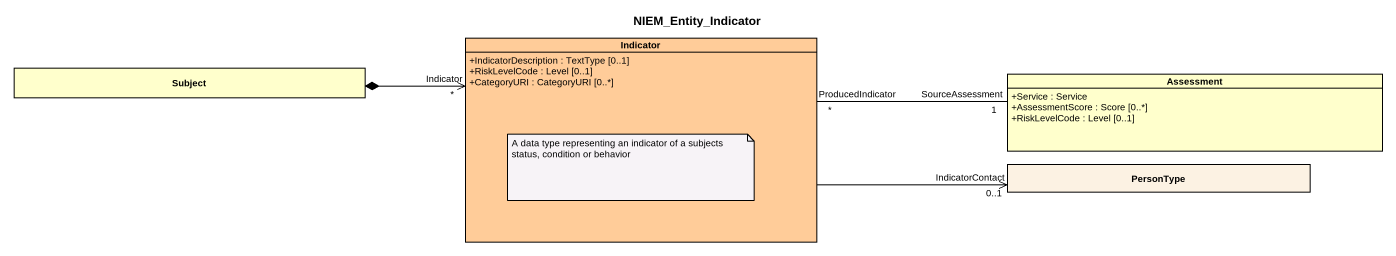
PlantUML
@startuml
title NIEM_Entity_Indicator
hide circle
hide empty members
skinparam classAttributeIconSize 0
class Indicator #FFCC99 {
  +IndicatorDescription : TextType [0..1]
  +RiskLevelCode : Level [0..1]
  +CategoryURI : CategoryURI [0..*]
}
class Subject #FFFFCC
class Assessment #FFFFCC {
  +Service : Service
  +AssessmentScore : Score [0..*]
  +RiskLevelCode : Level [0..1]
}
class PersonType
Indicator "ProducedIndicator\n*" -right- "SourceAssessment\n1" Assessment
Indicator -right-> "IndicatorContact\n0..1" PersonType
Subject *-right-> "Indicator\n*" Indicator
note as N1
  A data type representing an indicator of a subjects status, condition or behavior
end note
@enduml
